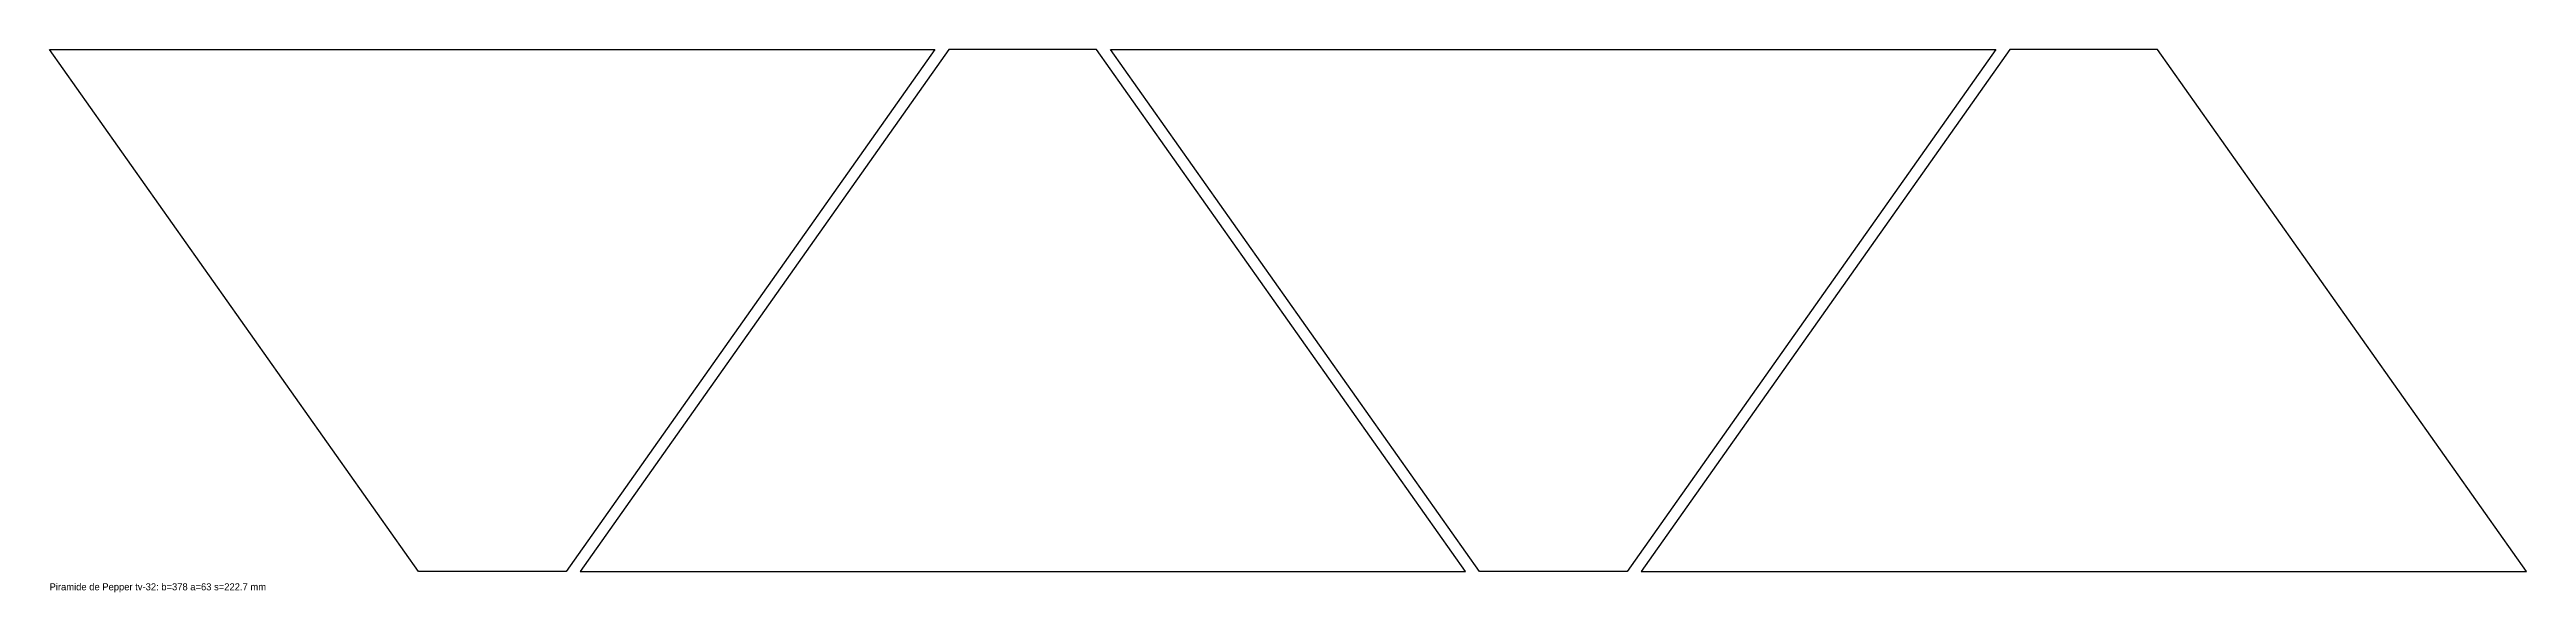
# Model space of a CAD drawing. Header units: millimetres. Extents: x 0 to 1058, y -232 to 0.
import ezdxf

# ---------------------------------------------------------------- set-up
doc = ezdxf.new("R2010")
doc.units = ezdxf.units.MM

msp = doc.modelspace()

# ---------------------------------------------------------------- linework, layer by layer
at = {"layer": 'CORTE', "color": 1}
for p, q in [((0, 0), (378, 0)), ((157.5, -222.739), (0, 0)), ((378, 0), (220.5, -222.739)), ((384, 0), (226.5, -222.739)), ((447, 0), (384, 0)), ((604.5, -222.739), (447, 0)), ((453, 0), (831, 0)), ((610.5, -222.739), (453, 0)), ((831, 0), (673.5, -222.739)), ((837, 0), (679.5, -222.739)), ((900, 0), (837, 0)), ((1057.5, -222.739), (900, 0)), ((220.5, -222.739), (157.5, -222.739)), ((226.5, -222.739), (604.5, -222.739)), ((673.5, -222.739), (610.5, -222.739)), ((679.5, -222.739), (1057.5, -222.739))]:
    msp.add_line(p, q, dxfattribs=at)

# ---------------------------------------------------------------- texts
at = {"layer": 'NOTAS', "color": 8}
msp.add_text('Piramide de Pepper tv-32: b=378 a=63 s=222.7 mm', height=3, dxfattribs=at).set_placement((0, -230.739))

doc.saveas('drawing.dxf')
